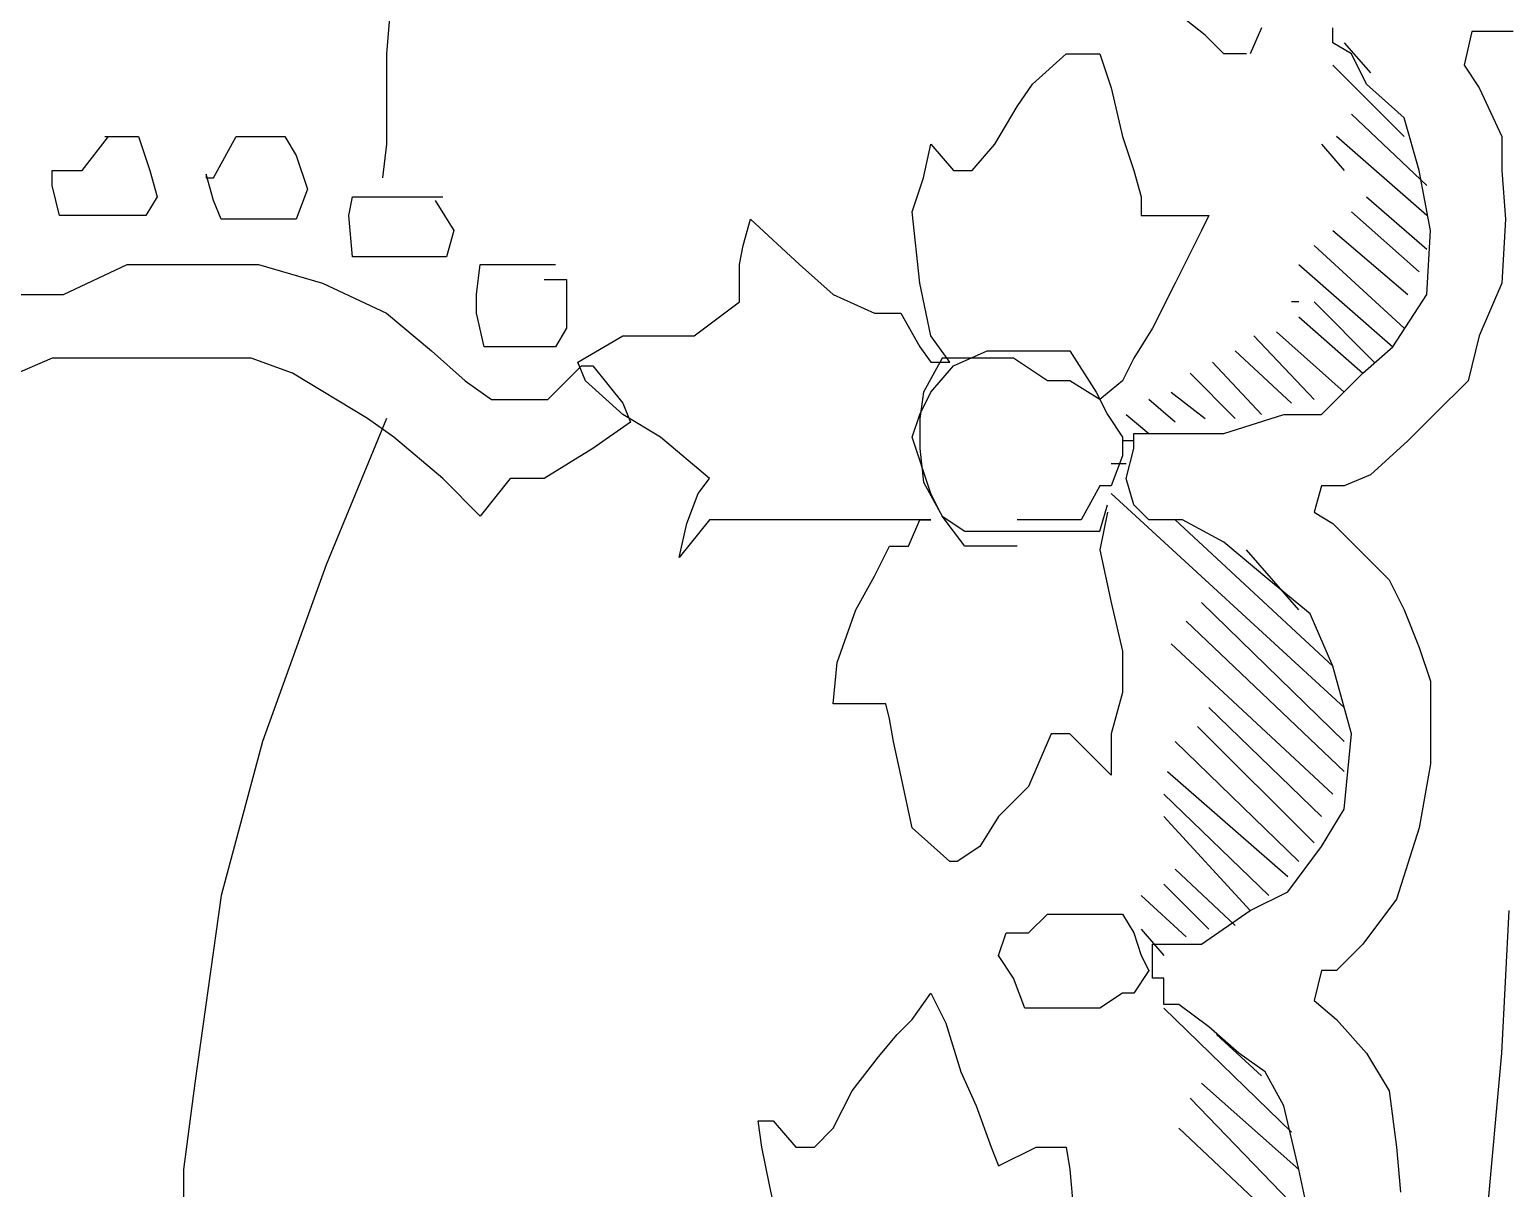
# Model space of a CAD drawing. Extents: x 729854 to 730444, y 4373781 to 4374808.
# Drawn here: x 729879.18 to 729883.115, y 4374642.97 to 4374646.055 of the extents above; entities that cross this region are included whole.
import ezdxf

# ---------------------------------------------------------------- set-up
doc = ezdxf.new("R2010")
doc.units = 0
doc.layers.get('0').update_dxf_attribs({"linetype": 'CONTINUOUS'})

msp = doc.modelspace()

# ---------------------------------------------------------------- linework, layer by layer
at = {"color": 0, "linetype": 'CONTINUOUS'}
for p, q in [((729880.15, 4374646.22), (729880.13, 4374645.99)), ((729880.15, 4374646.22), (729880.13, 4374645.99)), ((729882.31, 4374646.04), (729882.26, 4374646.08)), ((729882.31, 4374646.04), (729882.26, 4374646.08)), ((729882.46, 4374646.06), (729882.43, 4374645.99)), ((729882.46, 4374646.06), (729882.43, 4374645.99)), ((729882.65, 4374646.02), (729882.65, 4374646.06)), ((729882.65, 4374646.02), (729882.65, 4374646.06)), ((729882.36, 4374645.99), (729882.31, 4374646.04)), ((729882.36, 4374645.99), (729882.31, 4374646.04)), ((729883.02, 4374646.05), (729883, 4374645.96)), ((729883.02, 4374646.05), (729883, 4374645.96)), ((729883.06, 4374646.05), (729883.02, 4374646.05)), ((729883.06, 4374646.05), (729883.02, 4374646.05)), ((729883.13, 4374646.05), (729883.06, 4374646.05)), ((729883.13, 4374646.05), (729883.06, 4374646.05)), ((729880.13, 4374645.99), (729880.13, 4374645.85)), ((729880.13, 4374645.99), (729880.13, 4374645.85)), ((729881.85, 4374645.91), (729881.94, 4374645.99)), ((729881.85, 4374645.91), (729881.94, 4374645.99)), ((729881.94, 4374645.99), (729882, 4374645.99)), ((729881.94, 4374645.99), (729882, 4374645.99)), ((729882, 4374645.99), (729882.03, 4374645.99)), ((729882, 4374645.99), (729882.03, 4374645.99)), ((729882.03, 4374645.99), (729882.06, 4374645.9)), ((729882.03, 4374645.99), (729882.06, 4374645.9)), ((729882.42, 4374645.99), (729882.36, 4374645.99)), ((729882.42, 4374645.99), (729882.36, 4374645.99)), ((729882.7, 4374645.99), (729882.65, 4374646.02)), ((729882.7, 4374645.99), (729882.65, 4374646.02)), ((729882.68, 4374646.02), (729882.75, 4374645.94)), ((729882.68, 4374646.02), (729882.75, 4374645.94)), ((729882.74, 4374645.91), (729882.7, 4374645.99)), ((729882.74, 4374645.91), (729882.7, 4374645.99)), ((729882.84, 4374645.77), (729882.65, 4374645.96)), ((729882.84, 4374645.77), (729882.65, 4374645.96)), ((729883, 4374645.96), (729883.04, 4374645.9)), ((729883, 4374645.96), (729883.04, 4374645.9)), ((729881.81, 4374645.85), (729881.85, 4374645.91)), ((729881.81, 4374645.85), (729881.85, 4374645.91)), ((729882.84, 4374645.82), (729882.74, 4374645.91)), ((729882.84, 4374645.82), (729882.74, 4374645.91)), ((729882.06, 4374645.9), (729882.09, 4374645.77)), ((729882.06, 4374645.9), (729882.09, 4374645.77)), ((729883.04, 4374645.9), (729883.1, 4374645.77)), ((729883.04, 4374645.9), (729883.1, 4374645.77)), ((729880.13, 4374645.85), (729880.13, 4374645.75)), ((729880.13, 4374645.85), (729880.13, 4374645.75)), ((729881.75, 4374645.75), (729881.81, 4374645.85)), ((729881.75, 4374645.75), (729881.81, 4374645.85)), ((729882.7, 4374645.83), (729882.9, 4374645.64)), ((729882.7, 4374645.83), (729882.9, 4374645.64)), ((729882.88, 4374645.68), (729882.84, 4374645.82)), ((729882.88, 4374645.68), (729882.84, 4374645.82)), ((729879.32, 4374645.68), (729879.39, 4374645.77)), ((729879.32, 4374645.68), (729879.39, 4374645.77)), ((729879.38, 4374645.77), (729879.47, 4374645.77)), ((729879.38, 4374645.77), (729879.47, 4374645.77)), ((729879.47, 4374645.77), (729879.5, 4374645.68)), ((729879.47, 4374645.77), (729879.5, 4374645.68)), ((729879.67, 4374645.66), (729879.73, 4374645.77)), ((729879.67, 4374645.66), (729879.73, 4374645.77)), ((729879.73, 4374645.77), (729879.79, 4374645.77)), ((729879.73, 4374645.77), (729879.79, 4374645.77)), ((729879.78, 4374645.77), (729879.86, 4374645.77)), ((729879.78, 4374645.77), (729879.86, 4374645.77)), ((729879.86, 4374645.77), (729879.89, 4374645.72)), ((729879.86, 4374645.77), (729879.89, 4374645.72)), ((729880.13, 4374645.75), (729880.12, 4374645.66)), ((729880.13, 4374645.75), (729880.12, 4374645.66)), ((729881.56, 4374645.66), (729881.58, 4374645.75)), ((729881.56, 4374645.66), (729881.58, 4374645.75)), ((729881.58, 4374645.75), (729881.64, 4374645.68)), ((729881.58, 4374645.75), (729881.64, 4374645.68)), ((729881.69, 4374645.68), (729881.75, 4374645.75)), ((729881.69, 4374645.68), (729881.75, 4374645.75)), ((729882.09, 4374645.77), (729882.12, 4374645.68)), ((729882.09, 4374645.77), (729882.12, 4374645.68)), ((729882.62, 4374645.75), (729882.68, 4374645.68)), ((729882.62, 4374645.75), (729882.68, 4374645.68)), ((729882.9, 4374645.56), (729882.66, 4374645.77)), ((729882.9, 4374645.56), (729882.66, 4374645.77)), ((729883.1, 4374645.77), (729883.1, 4374645.68)), ((729883.1, 4374645.77), (729883.1, 4374645.68)), ((729879.89, 4374645.72), (729879.92, 4374645.63)), ((729879.89, 4374645.72), (729879.92, 4374645.63)), ((729879.24, 4374645.64), (729879.24, 4374645.68)), ((729879.24, 4374645.68), (729879.26, 4374645.68)), ((729879.24, 4374645.64), (729879.24, 4374645.68)), ((729879.24, 4374645.68), (729879.26, 4374645.68)), ((729879.26, 4374645.68), (729879.32, 4374645.68)), ((729879.26, 4374645.68), (729879.32, 4374645.68)), ((729879.5, 4374645.68), (729879.52, 4374645.61)), ((729879.5, 4374645.68), (729879.52, 4374645.61)), ((729879.67, 4374645.6), (729879.65, 4374645.67)), ((729879.65, 4374645.67), (729879.65, 4374645.66)), ((729879.67, 4374645.6), (729879.65, 4374645.67)), ((729879.65, 4374645.67), (729879.65, 4374645.66)), ((729881.64, 4374645.68), (729881.69, 4374645.68)), ((729881.64, 4374645.68), (729881.69, 4374645.68)), ((729882.12, 4374645.68), (729882.14, 4374645.61)), ((729882.12, 4374645.68), (729882.14, 4374645.61)), ((729882.91, 4374645.52), (729882.88, 4374645.68)), ((729882.91, 4374645.52), (729882.88, 4374645.68)), ((729883.1, 4374645.68), (729883.11, 4374645.55)), ((729883.1, 4374645.68), (729883.11, 4374645.55)), ((729879.26, 4374645.56), (729879.24, 4374645.64)), ((729879.26, 4374645.56), (729879.24, 4374645.64)), ((729879.65, 4374645.66), (729879.67, 4374645.66)), ((729879.65, 4374645.66), (729879.67, 4374645.66)), ((729879.92, 4374645.63), (729879.89, 4374645.55)), ((729879.92, 4374645.63), (729879.89, 4374645.55)), ((729881.53, 4374645.57), (729881.56, 4374645.66)), ((729881.53, 4374645.57), (729881.56, 4374645.66)), ((729879.52, 4374645.61), (729879.49, 4374645.56)), ((729879.52, 4374645.61), (729879.49, 4374645.56)), ((729879.69, 4374645.55), (729879.67, 4374645.6)), ((729879.69, 4374645.55), (729879.67, 4374645.6)), ((729880.03, 4374645.56), (729880.04, 4374645.61)), ((729880.03, 4374645.56), (729880.04, 4374645.61)), ((729880.04, 4374645.61), (729880.09, 4374645.61)), ((729880.04, 4374645.61), (729880.09, 4374645.61)), ((729880.09, 4374645.61), (729880.14, 4374645.61)), ((729880.09, 4374645.61), (729880.14, 4374645.61)), ((729880.14, 4374645.61), (729880.18, 4374645.61)), ((729880.14, 4374645.61), (729880.18, 4374645.61)), ((729880.18, 4374645.61), (729880.2, 4374645.61)), ((729880.18, 4374645.61), (729880.2, 4374645.61)), ((729880.2, 4374645.61), (729880.28, 4374645.61)), ((729880.2, 4374645.61), (729880.28, 4374645.61)), ((729880.26, 4374645.6), (729880.31, 4374645.52)), ((729880.26, 4374645.6), (729880.31, 4374645.52)), ((729882.14, 4374645.61), (729882.14, 4374645.56)), ((729882.14, 4374645.61), (729882.14, 4374645.56)), ((729882.74, 4374645.61), (729882.9, 4374645.47)), ((729882.74, 4374645.61), (729882.9, 4374645.47)), ((729879.32, 4374645.56), (729879.26, 4374645.56)), ((729879.32, 4374645.56), (729879.26, 4374645.56)), ((729879.38, 4374645.56), (729879.32, 4374645.56)), ((729879.38, 4374645.56), (729879.32, 4374645.56)), ((729879.44, 4374645.56), (729879.38, 4374645.56)), ((729879.44, 4374645.56), (729879.38, 4374645.56)), ((729879.49, 4374645.56), (729879.44, 4374645.56)), ((729879.49, 4374645.56), (729879.44, 4374645.56)), ((729879.75, 4374645.55), (729879.69, 4374645.55)), ((729879.75, 4374645.55), (729879.69, 4374645.55)), ((729879.82, 4374645.55), (729879.75, 4374645.55)), ((729879.82, 4374645.55), (729879.75, 4374645.55)), ((729879.89, 4374645.55), (729879.82, 4374645.55)), ((729879.89, 4374645.55), (729879.82, 4374645.55)), ((729880.04, 4374645.45), (729880.03, 4374645.56)), ((729880.04, 4374645.45), (729880.03, 4374645.56)), ((729881.08, 4374645.48), (729881.1, 4374645.55)), ((729881.08, 4374645.48), (729881.1, 4374645.55)), ((729881.1, 4374645.55), (729881.23, 4374645.43)), ((729881.1, 4374645.55), (729881.23, 4374645.43)), ((729881.55, 4374645.38), (729881.53, 4374645.57)), ((729881.55, 4374645.38), (729881.53, 4374645.57)), ((729882.14, 4374645.56), (729882.24, 4374645.56)), ((729882.14, 4374645.56), (729882.24, 4374645.56)), ((729882.24, 4374645.56), (729882.32, 4374645.56)), ((729882.24, 4374645.56), (729882.32, 4374645.56)), ((729882.32, 4374645.56), (729882.3, 4374645.52)), ((729882.32, 4374645.56), (729882.3, 4374645.52)), ((729882.88, 4374645.41), (729882.7, 4374645.57)), ((729882.88, 4374645.41), (729882.7, 4374645.57)), ((729883.11, 4374645.55), (729883.1, 4374645.38)), ((729883.11, 4374645.55), (729883.1, 4374645.38)), ((729880.31, 4374645.52), (729880.29, 4374645.45)), ((729880.31, 4374645.52), (729880.29, 4374645.45)), ((729882.3, 4374645.52), (729882.23, 4374645.38)), ((729882.3, 4374645.52), (729882.23, 4374645.38)), ((729882.65, 4374645.52), (729882.85, 4374645.35)), ((729882.65, 4374645.52), (729882.85, 4374645.35)), ((729882.9, 4374645.35), (729882.91, 4374645.52)), ((729882.9, 4374645.35), (729882.91, 4374645.52)), ((729881.07, 4374645.43), (729881.08, 4374645.48)), ((729881.07, 4374645.43), (729881.08, 4374645.48)), ((729882.84, 4374645.26), (729882.6, 4374645.48)), ((729882.84, 4374645.26), (729882.6, 4374645.48)), ((729880.07, 4374645.45), (729880.04, 4374645.45)), ((729880.07, 4374645.45), (729880.04, 4374645.45)), ((729880.13, 4374645.45), (729880.07, 4374645.45)), ((729880.13, 4374645.45), (729880.07, 4374645.45)), ((729880.2, 4374645.45), (729880.13, 4374645.45)), ((729880.2, 4374645.45), (729880.13, 4374645.45)), ((729880.26, 4374645.45), (729880.2, 4374645.45)), ((729880.26, 4374645.45), (729880.2, 4374645.45)), ((729880.29, 4374645.45), (729880.26, 4374645.45)), ((729880.29, 4374645.45), (729880.26, 4374645.45)), ((729879.27, 4374645.35), (729879.44, 4374645.43)), ((729879.27, 4374645.35), (729879.44, 4374645.43)), ((729879.44, 4374645.43), (729879.64, 4374645.43)), ((729879.44, 4374645.43), (729879.64, 4374645.43)), ((729879.64, 4374645.43), (729879.79, 4374645.43)), ((729879.64, 4374645.43), (729879.79, 4374645.43)), ((729879.79, 4374645.43), (729879.96, 4374645.38)), ((729879.79, 4374645.43), (729879.96, 4374645.38)), ((729880.37, 4374645.35), (729880.38, 4374645.43)), ((729880.37, 4374645.35), (729880.38, 4374645.43)), ((729880.38, 4374645.43), (729880.43, 4374645.43)), ((729880.38, 4374645.43), (729880.43, 4374645.43)), ((729880.43, 4374645.43), (729880.48, 4374645.43)), ((729880.43, 4374645.43), (729880.48, 4374645.43)), ((729880.48, 4374645.43), (729880.58, 4374645.43)), ((729880.48, 4374645.43), (729880.58, 4374645.43)), ((729881.07, 4374645.33), (729881.07, 4374645.43)), ((729881.07, 4374645.33), (729881.07, 4374645.43)), ((729881.23, 4374645.43), (729881.32, 4374645.35)), ((729881.23, 4374645.43), (729881.32, 4374645.35)), ((729882.56, 4374645.43), (729882.81, 4374645.21)), ((729882.56, 4374645.43), (729882.81, 4374645.21)), ((729879.96, 4374645.38), (729880.13, 4374645.3)), ((729879.96, 4374645.38), (729880.13, 4374645.3)), ((729880.55, 4374645.39), (729880.61, 4374645.39)), ((729880.55, 4374645.39), (729880.61, 4374645.39)), ((729880.61, 4374645.39), (729880.61, 4374645.26)), ((729880.61, 4374645.39), (729880.61, 4374645.26)), ((729881.58, 4374645.24), (729881.55, 4374645.38)), ((729881.58, 4374645.24), (729881.55, 4374645.38)), ((729882.23, 4374645.38), (729882.17, 4374645.26)), ((729882.23, 4374645.38), (729882.17, 4374645.26)), ((729883.1, 4374645.38), (729883.04, 4374645.24)), ((729883.1, 4374645.38), (729883.04, 4374645.24)), ((729879.08, 4374645.35), (729879.27, 4374645.35)), ((729879.08, 4374645.35), (729879.27, 4374645.35)), ((729880.37, 4374645.3), (729880.37, 4374645.35)), ((729880.37, 4374645.3), (729880.37, 4374645.35)), ((729880.95, 4374645.24), (729881.07, 4374645.33)), ((729880.95, 4374645.24), (729881.07, 4374645.33)), ((729881.32, 4374645.35), (729881.43, 4374645.3)), ((729881.32, 4374645.35), (729881.43, 4374645.3)), ((729882.56, 4374645.33), (729882.54, 4374645.33)), ((729882.56, 4374645.33), (729882.54, 4374645.33)), ((729882.76, 4374645.17), (729882.6, 4374645.33)), ((729882.76, 4374645.17), (729882.6, 4374645.33)), ((729882.81, 4374645.21), (729882.9, 4374645.35)), ((729882.81, 4374645.21), (729882.9, 4374645.35)), ((729880.13, 4374645.3), (729880.25, 4374645.2)), ((729880.13, 4374645.3), (729880.25, 4374645.2)), ((729880.39, 4374645.21), (729880.37, 4374645.3)), ((729880.39, 4374645.21), (729880.37, 4374645.3)), ((729881.43, 4374645.3), (729881.5, 4374645.3)), ((729881.43, 4374645.3), (729881.5, 4374645.3)), ((729881.5, 4374645.3), (729881.55, 4374645.21)), ((729881.5, 4374645.3), (729881.55, 4374645.21)), ((729882.56, 4374645.29), (729882.73, 4374645.14)), ((729882.56, 4374645.29), (729882.73, 4374645.14)), ((729880.61, 4374645.26), (729880.58, 4374645.21)), ((729880.61, 4374645.26), (729880.58, 4374645.21)), ((729880.64, 4374645.17), (729880.76, 4374645.24)), ((729880.64, 4374645.17), (729880.76, 4374645.24)), ((729880.76, 4374645.24), (729880.87, 4374645.24)), ((729880.76, 4374645.24), (729880.87, 4374645.24)), ((729880.87, 4374645.24), (729880.95, 4374645.24)), ((729880.87, 4374645.24), (729880.95, 4374645.24)), ((729881.63, 4374645.17), (729881.58, 4374645.24)), ((729881.63, 4374645.17), (729881.58, 4374645.24)), ((729882.17, 4374645.26), (729882.12, 4374645.18)), ((729882.17, 4374645.26), (729882.12, 4374645.18)), ((729882.44, 4374645.24), (729882.6, 4374645.07)), ((729882.44, 4374645.24), (729882.6, 4374645.07)), ((729882.68, 4374645.09), (729882.5, 4374645.25)), ((729882.68, 4374645.09), (729882.5, 4374645.25)), ((729883.04, 4374645.24), (729883.01, 4374645.12)), ((729883.04, 4374645.24), (729883.01, 4374645.12)), ((729880.25, 4374645.2), (729880.34, 4374645.12)), ((729880.25, 4374645.2), (729880.34, 4374645.12)), ((729880.45, 4374645.21), (729880.39, 4374645.21)), ((729880.45, 4374645.21), (729880.39, 4374645.21)), ((729880.51, 4374645.21), (729880.45, 4374645.21)), ((729880.51, 4374645.21), (729880.45, 4374645.21)), ((729880.58, 4374645.21), (729880.51, 4374645.21)), ((729880.58, 4374645.21), (729880.51, 4374645.21)), ((729881.55, 4374645.21), (729881.58, 4374645.17)), ((729881.55, 4374645.21), (729881.58, 4374645.17)), ((729881.64, 4374645.16), (729881.73, 4374645.2)), ((729881.64, 4374645.16), (729881.73, 4374645.2)), ((729881.73, 4374645.2), (729881.81, 4374645.2)), ((729881.73, 4374645.2), (729881.81, 4374645.2)), ((729881.81, 4374645.2), (729881.89, 4374645.2)), ((729881.81, 4374645.2), (729881.89, 4374645.2)), ((729881.89, 4374645.2), (729881.95, 4374645.2)), ((729881.89, 4374645.2), (729881.95, 4374645.2)), ((729881.95, 4374645.2), (729882.02, 4374645.09)), ((729881.95, 4374645.2), (729882.02, 4374645.09)), ((729882.54, 4374645.06), (729882.39, 4374645.2)), ((729882.54, 4374645.06), (729882.39, 4374645.2)), ((729882.73, 4374645.14), (729882.81, 4374645.21)), ((729882.73, 4374645.14), (729882.81, 4374645.21)), ((729879.24, 4374645.18), (729879.03, 4374645.09)), ((729879.24, 4374645.18), (729879.03, 4374645.09)), ((729879.41, 4374645.18), (729879.24, 4374645.18)), ((729879.41, 4374645.18), (729879.24, 4374645.18)), ((729879.58, 4374645.18), (729879.41, 4374645.18)), ((729879.58, 4374645.18), (729879.41, 4374645.18)), ((729879.77, 4374645.18), (729879.58, 4374645.18)), ((729879.77, 4374645.18), (729879.58, 4374645.18)), ((729879.88, 4374645.14), (729879.77, 4374645.18)), ((729879.88, 4374645.14), (729879.77, 4374645.18)), ((729880.56, 4374645.07), (729880.65, 4374645.16)), ((729880.56, 4374645.07), (729880.65, 4374645.16)), ((729880.66, 4374645.12), (729880.64, 4374645.17)), ((729880.66, 4374645.12), (729880.64, 4374645.17)), ((729880.65, 4374645.16), (729880.68, 4374645.16)), ((729880.65, 4374645.16), (729880.68, 4374645.16)), ((729880.68, 4374645.16), (729880.76, 4374645.06)), ((729880.68, 4374645.16), (729880.76, 4374645.06)), ((729881.61, 4374645.18), (729881.56, 4374645.09)), ((729881.61, 4374645.18), (729881.56, 4374645.09)), ((729881.58, 4374645.17), (729881.63, 4374645.17)), ((729881.58, 4374645.17), (729881.63, 4374645.17)), ((729881.58, 4374645.09), (729881.64, 4374645.16)), ((729881.58, 4374645.09), (729881.64, 4374645.16)), ((729881.67, 4374645.18), (729881.61, 4374645.18)), ((729881.67, 4374645.18), (729881.61, 4374645.18)), ((729881.8, 4374645.18), (729881.67, 4374645.18)), ((729881.8, 4374645.18), (729881.67, 4374645.18)), ((729881.89, 4374645.12), (729881.8, 4374645.18)), ((729881.89, 4374645.12), (729881.8, 4374645.18)), ((729882.12, 4374645.18), (729882.09, 4374645.12)), ((729882.12, 4374645.18), (729882.09, 4374645.12)), ((729882.33, 4374645.17), (729882.46, 4374645.03)), ((729882.33, 4374645.17), (729882.46, 4374645.03)), ((729880.08, 4374645.02), (729879.88, 4374645.14)), ((729880.08, 4374645.02), (729879.88, 4374645.14)), ((729880.34, 4374645.12), (729880.41, 4374645.07)), ((729880.34, 4374645.12), (729880.41, 4374645.07)), ((729880.76, 4374645.03), (729880.66, 4374645.12)), ((729880.76, 4374645.03), (729880.66, 4374645.12)), ((729881.95, 4374645.12), (729881.89, 4374645.12)), ((729881.95, 4374645.12), (729881.89, 4374645.12)), ((729882.03, 4374645.07), (729881.95, 4374645.12)), ((729882.03, 4374645.07), (729881.95, 4374645.12)), ((729882.09, 4374645.12), (729882.03, 4374645.07)), ((729882.09, 4374645.12), (729882.03, 4374645.07)), ((729882.39, 4374645.02), (729882.27, 4374645.14)), ((729882.39, 4374645.02), (729882.27, 4374645.14)), ((729882.62, 4374645.03), (729882.73, 4374645.14)), ((729882.62, 4374645.03), (729882.73, 4374645.14)), ((729883.01, 4374645.12), (729882.92, 4374645.03)), ((729883.01, 4374645.12), (729882.92, 4374645.03)), ((729881.56, 4374645.09), (729881.55, 4374645.02)), ((729881.55, 4374645.03), (729881.58, 4374645.09)), ((729881.56, 4374645.09), (729881.55, 4374645.02)), ((729881.55, 4374645.03), (729881.58, 4374645.09)), ((729882.02, 4374645.09), (729882.05, 4374645.03)), ((729882.02, 4374645.09), (729882.05, 4374645.03)), ((729882.22, 4374645.09), (729882.31, 4374645.02)), ((729882.22, 4374645.09), (729882.31, 4374645.02)), ((729880.41, 4374645.07), (729880.49, 4374645.07)), ((729880.41, 4374645.07), (729880.49, 4374645.07)), ((729880.49, 4374645.07), (729880.56, 4374645.07)), ((729880.49, 4374645.07), (729880.56, 4374645.07)), ((729880.76, 4374645.06), (729880.78, 4374645.01)), ((729880.76, 4374645.06), (729880.78, 4374645.01)), ((729882.23, 4374645.01), (729882.16, 4374645.07)), ((729882.23, 4374645.01), (729882.16, 4374645.07)), ((729880.13, 4374645.02), (729879.97, 4374644.63)), ((729880.13, 4374645.02), (729879.97, 4374644.63)), ((729880.15, 4374644.97), (729880.08, 4374645.02)), ((729880.15, 4374644.97), (729880.08, 4374645.02)), ((729880.78, 4374645.01), (729880.68, 4374644.94)), ((729880.78, 4374645.01), (729880.68, 4374644.94)), ((729880.86, 4374644.97), (729880.76, 4374645.03)), ((729880.86, 4374644.97), (729880.76, 4374645.03)), ((729881.53, 4374644.97), (729881.55, 4374645.03)), ((729881.53, 4374644.97), (729881.55, 4374645.03)), ((729881.55, 4374645.02), (729881.55, 4374644.94)), ((729881.55, 4374645.02), (729881.55, 4374644.94)), ((729882.05, 4374645.03), (729882.09, 4374644.97)), ((729882.05, 4374645.03), (729882.09, 4374644.97)), ((729882.1, 4374645.03), (729882.16, 4374644.98)), ((729882.1, 4374645.03), (729882.16, 4374644.98)), ((729882.36, 4374644.98), (729882.52, 4374645.03)), ((729882.36, 4374644.98), (729882.52, 4374645.03)), ((729882.52, 4374645.03), (729882.62, 4374645.03)), ((729882.52, 4374645.03), (729882.62, 4374645.03)), ((729882.92, 4374645.03), (729882.85, 4374644.96)), ((729882.92, 4374645.03), (729882.85, 4374644.96)), ((729880.28, 4374644.86), (729880.15, 4374644.97)), ((729880.28, 4374644.86), (729880.15, 4374644.97)), ((729880.99, 4374644.86), (729880.86, 4374644.97)), ((729880.99, 4374644.86), (729880.86, 4374644.97)), ((729881.58, 4374644.82), (729881.53, 4374644.97)), ((729881.58, 4374644.82), (729881.53, 4374644.97)), ((729882.09, 4374644.97), (729882.09, 4374644.92)), ((729882.09, 4374644.97), (729882.09, 4374644.92)), ((729882.12, 4374644.96), (729882.09, 4374644.96)), ((729882.12, 4374644.96), (729882.09, 4374644.96)), ((729882.12, 4374644.94), (729882.12, 4374644.98)), ((729882.12, 4374644.98), (729882.17, 4374644.98)), ((729882.12, 4374644.94), (729882.12, 4374644.98)), ((729882.12, 4374644.98), (729882.17, 4374644.98)), ((729882.17, 4374644.98), (729882.36, 4374644.98)), ((729882.17, 4374644.98), (729882.36, 4374644.98)), ((729882.85, 4374644.96), (729882.75, 4374644.87)), ((729882.85, 4374644.96), (729882.75, 4374644.87)), ((729880.68, 4374644.94), (729880.55, 4374644.86)), ((729880.68, 4374644.94), (729880.55, 4374644.86)), ((729881.55, 4374644.94), (729881.56, 4374644.85)), ((729881.55, 4374644.94), (729881.56, 4374644.85)), ((729882.09, 4374644.92), (729882.06, 4374644.84)), ((729882.09, 4374644.92), (729882.06, 4374644.84)), ((729882.1, 4374644.86), (729882.12, 4374644.94)), ((729882.1, 4374644.86), (729882.12, 4374644.94)), ((729882.06, 4374644.9), (729882.1, 4374644.9)), ((729882.06, 4374644.9), (729882.1, 4374644.9)), ((729880.38, 4374644.76), (729880.28, 4374644.86)), ((729880.38, 4374644.76), (729880.28, 4374644.86)), ((729880.46, 4374644.86), (729880.38, 4374644.76)), ((729880.46, 4374644.86), (729880.38, 4374644.76)), ((729880.55, 4374644.86), (729880.46, 4374644.86)), ((729880.55, 4374644.86), (729880.46, 4374644.86)), ((729880.96, 4374644.82), (729880.99, 4374644.86)), ((729880.96, 4374644.82), (729880.99, 4374644.86)), ((729881.56, 4374644.85), (729881.61, 4374644.76)), ((729881.56, 4374644.85), (729881.61, 4374644.76)), ((729882.03, 4374644.84), (729881.98, 4374644.75)), ((729882.03, 4374644.84), (729881.98, 4374644.75)), ((729882.06, 4374644.84), (729882.03, 4374644.84)), ((729882.06, 4374644.84), (729882.03, 4374644.84)), ((729882.12, 4374644.79), (729882.1, 4374644.86)), ((729882.12, 4374644.79), (729882.1, 4374644.86)), ((729882.62, 4374644.84), (729882.6, 4374644.77)), ((729882.62, 4374644.84), (729882.6, 4374644.77)), ((729882.68, 4374644.84), (729882.62, 4374644.84)), ((729882.68, 4374644.84), (729882.62, 4374644.84)), ((729882.75, 4374644.87), (729882.68, 4374644.84)), ((729882.75, 4374644.87), (729882.68, 4374644.84)), ((729880.93, 4374644.74), (729880.96, 4374644.82)), ((729880.93, 4374644.74), (729880.96, 4374644.82)), ((729881.61, 4374644.76), (729881.58, 4374644.82)), ((729881.61, 4374644.76), (729881.58, 4374644.82)), ((729882.68, 4374644.25), (729882.06, 4374644.82)), ((729882.68, 4374644.25), (729882.06, 4374644.82)), ((729882.03, 4374644.72), (729882.05, 4374644.79)), ((729882.03, 4374644.72), (729882.05, 4374644.79)), ((729882.05, 4374644.77), (729882.03, 4374644.67)), ((729882.05, 4374644.77), (729882.03, 4374644.67)), ((729882.16, 4374644.75), (729882.12, 4374644.79)), ((729882.16, 4374644.75), (729882.12, 4374644.79)), ((729882.6, 4374644.77), (729882.65, 4374644.74)), ((729882.6, 4374644.77), (729882.65, 4374644.74)), ((729880.99, 4374644.75), (729880.91, 4374644.65)), ((729880.99, 4374644.75), (729880.91, 4374644.65)), ((729880.91, 4374644.65), (729880.93, 4374644.74)), ((729880.91, 4374644.65), (729880.93, 4374644.74)), ((729881.07, 4374644.75), (729880.99, 4374644.75)), ((729881.07, 4374644.75), (729880.99, 4374644.75)), ((729881.3, 4374644.75), (729881.07, 4374644.75)), ((729881.3, 4374644.75), (729881.07, 4374644.75)), ((729881.4, 4374644.75), (729881.3, 4374644.75)), ((729881.4, 4374644.75), (729881.3, 4374644.75)), ((729881.5, 4374644.75), (729881.4, 4374644.75)), ((729881.5, 4374644.75), (729881.4, 4374644.75)), ((729881.58, 4374644.75), (729881.5, 4374644.75)), ((729881.58, 4374644.75), (729881.5, 4374644.75)), ((729881.52, 4374644.68), (729881.55, 4374644.75)), ((729881.52, 4374644.68), (729881.55, 4374644.75)), ((729881.55, 4374644.75), (729881.58, 4374644.75)), ((729881.55, 4374644.75), (729881.58, 4374644.75)), ((729881.61, 4374644.76), (729881.67, 4374644.72)), ((729881.67, 4374644.68), (729881.61, 4374644.76)), ((729881.61, 4374644.76), (729881.67, 4374644.72)), ((729881.67, 4374644.68), (729881.61, 4374644.76)), ((729881.86, 4374644.75), (729881.81, 4374644.75)), ((729881.86, 4374644.75), (729881.81, 4374644.75)), ((729881.89, 4374644.75), (729881.86, 4374644.75)), ((729881.89, 4374644.75), (729881.86, 4374644.75)), ((729881.94, 4374644.75), (729881.89, 4374644.75)), ((729881.94, 4374644.75), (729881.89, 4374644.75)), ((729881.98, 4374644.75), (729881.94, 4374644.75)), ((729881.98, 4374644.75), (729881.94, 4374644.75)), ((729882.25, 4374644.75), (729882.16, 4374644.75)), ((729882.25, 4374644.75), (729882.16, 4374644.75)), ((729882.23, 4374644.75), (729882.65, 4374644.36)), ((729882.23, 4374644.75), (729882.65, 4374644.36)), ((729882.36, 4374644.69), (729882.25, 4374644.75)), ((729882.36, 4374644.69), (729882.25, 4374644.75)), ((729882.65, 4374644.74), (729882.71, 4374644.68)), ((729882.65, 4374644.74), (729882.71, 4374644.68)), ((729881.67, 4374644.72), (729881.76, 4374644.72)), ((729881.67, 4374644.72), (729881.76, 4374644.72)), ((729881.76, 4374644.72), (729881.85, 4374644.72)), ((729881.76, 4374644.72), (729881.85, 4374644.72)), ((729881.85, 4374644.72), (729881.97, 4374644.72)), ((729881.85, 4374644.72), (729881.97, 4374644.72)), ((729881.97, 4374644.72), (729882.03, 4374644.72)), ((729881.97, 4374644.72), (729882.03, 4374644.72)), ((729882.48, 4374644.59), (729882.36, 4374644.69)), ((729882.48, 4374644.59), (729882.36, 4374644.69)), ((729881.43, 4374644.6), (729881.47, 4374644.68)), ((729881.43, 4374644.6), (729881.47, 4374644.68)), ((729881.47, 4374644.68), (729881.52, 4374644.68)), ((729881.47, 4374644.68), (729881.52, 4374644.68)), ((729881.75, 4374644.68), (729881.67, 4374644.68)), ((729881.75, 4374644.68), (729881.67, 4374644.68)), ((729881.81, 4374644.68), (729881.75, 4374644.68)), ((729881.81, 4374644.68), (729881.75, 4374644.68)), ((729882.03, 4374644.67), (729882.06, 4374644.53)), ((729882.03, 4374644.67), (729882.06, 4374644.53)), ((729882.56, 4374644.51), (729882.42, 4374644.67)), ((729882.56, 4374644.51), (729882.42, 4374644.67)), ((729882.71, 4374644.68), (729882.8, 4374644.59)), ((729882.71, 4374644.68), (729882.8, 4374644.59)), ((729879.97, 4374644.63), (729879.8, 4374644.16)), ((729879.97, 4374644.63), (729879.8, 4374644.16)), ((729881.38, 4374644.51), (729881.43, 4374644.6)), ((729881.38, 4374644.51), (729881.43, 4374644.6)), ((729882.59, 4374644.5), (729882.48, 4374644.59)), ((729882.59, 4374644.5), (729882.48, 4374644.59)), ((729882.8, 4374644.59), (729882.84, 4374644.51)), ((729882.8, 4374644.59), (729882.84, 4374644.51)), ((729882.06, 4374644.53), (729882.09, 4374644.4)), ((729882.06, 4374644.53), (729882.09, 4374644.4)), ((729882.3, 4374644.53), (729882.68, 4374644.16)), ((729882.3, 4374644.53), (729882.68, 4374644.16)), ((729881.33, 4374644.37), (729881.38, 4374644.51)), ((729881.33, 4374644.37), (729881.38, 4374644.51)), ((729882.65, 4374644.36), (729882.59, 4374644.5)), ((729882.65, 4374644.36), (729882.59, 4374644.5)), ((729882.84, 4374644.51), (729882.88, 4374644.41)), ((729882.84, 4374644.51), (729882.88, 4374644.41)), ((729882.68, 4374644.08), (729882.26, 4374644.48)), ((729882.68, 4374644.08), (729882.26, 4374644.48)), ((729882.22, 4374644.42), (729882.65, 4374644.02)), ((729882.22, 4374644.42), (729882.65, 4374644.02)), ((729882.88, 4374644.41), (729882.91, 4374644.32)), ((729882.88, 4374644.41), (729882.91, 4374644.32)), ((729881.32, 4374644.26), (729881.33, 4374644.37)), ((729881.32, 4374644.26), (729881.33, 4374644.37)), ((729882.09, 4374644.4), (729882.09, 4374644.29)), ((729882.09, 4374644.4), (729882.09, 4374644.29)), ((729882.7, 4374644.18), (729882.65, 4374644.36)), ((729882.7, 4374644.18), (729882.65, 4374644.36)), ((729882.09, 4374644.29), (729882.06, 4374644.18)), ((729882.09, 4374644.29), (729882.06, 4374644.18)), ((729882.91, 4374644.32), (729882.91, 4374644.22)), ((729882.91, 4374644.32), (729882.91, 4374644.22)), ((729881.41, 4374644.26), (729881.32, 4374644.26)), ((729881.41, 4374644.26), (729881.32, 4374644.26)), ((729881.46, 4374644.26), (729881.41, 4374644.26)), ((729881.46, 4374644.26), (729881.41, 4374644.26)), ((729881.47, 4374644.22), (729881.46, 4374644.26)), ((729881.47, 4374644.22), (729881.46, 4374644.26)), ((729882.62, 4374643.96), (729882.32, 4374644.25)), ((729882.62, 4374643.96), (729882.32, 4374644.25)), ((729881.48, 4374644.16), (729881.47, 4374644.22)), ((729881.48, 4374644.16), (729881.47, 4374644.22)), ((729882.91, 4374644.22), (729882.91, 4374644.1)), ((729882.91, 4374644.22), (729882.91, 4374644.1)), ((729881.9, 4374644.18), (729881.84, 4374644.04)), ((729881.9, 4374644.18), (729881.84, 4374644.04)), ((729881.95, 4374644.18), (729881.9, 4374644.18)), ((729881.95, 4374644.18), (729881.9, 4374644.18)), ((729882.02, 4374644.11), (729881.95, 4374644.18)), ((729882.02, 4374644.11), (729881.95, 4374644.18)), ((729882.06, 4374644.18), (729882.06, 4374644.14)), ((729882.06, 4374644.18), (729882.06, 4374644.14)), ((729882.29, 4374644.2), (729882.6, 4374643.89)), ((729882.29, 4374644.2), (729882.6, 4374643.89)), ((729882.68, 4374643.98), (729882.7, 4374644.18)), ((729882.68, 4374643.98), (729882.7, 4374644.18)), ((729879.8, 4374644.16), (729879.69, 4374643.75)), ((729879.8, 4374644.16), (729879.69, 4374643.75)), ((729881.5, 4374644.07), (729881.48, 4374644.16)), ((729881.5, 4374644.07), (729881.48, 4374644.16)), ((729882.06, 4374644.14), (729882.06, 4374644.07)), ((729882.06, 4374644.14), (729882.06, 4374644.07)), ((729882.56, 4374643.84), (729882.23, 4374644.16)), ((729882.56, 4374643.84), (729882.23, 4374644.16)), ((729882.06, 4374644.07), (729882.02, 4374644.11)), ((729882.06, 4374644.07), (729882.02, 4374644.11)), ((729882.91, 4374644.1), (729882.88, 4374643.93)), ((729882.91, 4374644.1), (729882.88, 4374643.93)), ((729881.53, 4374643.93), (729881.5, 4374644.07)), ((729881.53, 4374643.93), (729881.5, 4374644.07)), ((729882.21, 4374644.08), (729882.53, 4374643.8)), ((729882.21, 4374644.08), (729882.53, 4374643.8)), ((729881.84, 4374644.04), (729881.76, 4374643.96)), ((729881.84, 4374644.04), (729881.76, 4374643.96)), ((729882.48, 4374643.75), (729882.2, 4374644.02)), ((729882.48, 4374643.75), (729882.2, 4374644.02)), ((729882.62, 4374643.88), (729882.68, 4374643.98)), ((729882.62, 4374643.88), (729882.68, 4374643.98)), ((729881.76, 4374643.96), (729881.71, 4374643.88)), ((729881.76, 4374643.96), (729881.71, 4374643.88)), ((729882.2, 4374643.96), (729882.43, 4374643.71)), ((729882.2, 4374643.96), (729882.43, 4374643.71)), ((729881.63, 4374643.84), (729881.53, 4374643.93)), ((729881.63, 4374643.84), (729881.53, 4374643.93)), ((729882.88, 4374643.93), (729882.82, 4374643.74)), ((729882.88, 4374643.93), (729882.82, 4374643.74)), ((729881.71, 4374643.88), (729881.65, 4374643.84)), ((729881.71, 4374643.88), (729881.65, 4374643.84)), ((729882.53, 4374643.76), (729882.62, 4374643.88)), ((729882.53, 4374643.76), (729882.62, 4374643.88)), ((729881.65, 4374643.84), (729881.63, 4374643.84)), ((729881.65, 4374643.84), (729881.63, 4374643.84)), ((729882.39, 4374643.67), (729882.23, 4374643.82)), ((729882.39, 4374643.67), (729882.23, 4374643.82)), ((729882.2, 4374643.78), (729882.32, 4374643.66)), ((729882.2, 4374643.78), (729882.32, 4374643.66)), ((729879.69, 4374643.75), (729879.62, 4374643.25)), ((729879.69, 4374643.75), (729879.62, 4374643.25)), ((729882.26, 4374643.64), (729882.14, 4374643.75)), ((729882.26, 4374643.64), (729882.14, 4374643.75)), ((729882.43, 4374643.71), (729882.53, 4374643.76)), ((729882.43, 4374643.71), (729882.53, 4374643.76)), ((729882.82, 4374643.74), (729882.73, 4374643.62)), ((729882.82, 4374643.74), (729882.73, 4374643.62)), ((729881.84, 4374643.65), (729881.89, 4374643.7)), ((729881.84, 4374643.65), (729881.89, 4374643.7)), ((729881.89, 4374643.7), (729881.95, 4374643.7)), ((729881.89, 4374643.7), (729881.95, 4374643.7)), ((729881.95, 4374643.7), (729882.02, 4374643.7)), ((729881.95, 4374643.7), (729882.02, 4374643.7)), ((729882.02, 4374643.7), (729882.09, 4374643.7)), ((729882.02, 4374643.7), (729882.09, 4374643.7)), ((729882.09, 4374643.7), (729882.12, 4374643.65)), ((729882.09, 4374643.7), (729882.12, 4374643.65)), ((729882.3, 4374643.62), (729882.43, 4374643.71)), ((729882.3, 4374643.62), (729882.43, 4374643.71)), ((729883.1, 4374643.33), (729883.12, 4374643.71)), ((729883.1, 4374643.33), (729883.12, 4374643.71)), ((729882.14, 4374643.66), (729882.2, 4374643.59)), ((729882.14, 4374643.66), (729882.2, 4374643.59)), ((729881.76, 4374643.59), (729881.78, 4374643.65)), ((729881.76, 4374643.59), (729881.78, 4374643.65)), ((729881.78, 4374643.65), (729881.84, 4374643.65)), ((729881.78, 4374643.65), (729881.84, 4374643.65)), ((729882.12, 4374643.65), (729882.14, 4374643.59)), ((729882.12, 4374643.65), (729882.14, 4374643.59)), ((729881.8, 4374643.53), (729881.76, 4374643.59)), ((729881.8, 4374643.53), (729881.76, 4374643.59)), ((729882.14, 4374643.59), (729882.16, 4374643.55)), ((729882.14, 4374643.59), (729882.16, 4374643.55)), ((729882.17, 4374643.53), (729882.17, 4374643.62)), ((729882.17, 4374643.62), (729882.21, 4374643.62)), ((729882.17, 4374643.53), (729882.17, 4374643.62)), ((729882.17, 4374643.62), (729882.21, 4374643.62)), ((729882.21, 4374643.62), (729882.3, 4374643.62)), ((729882.21, 4374643.62), (729882.3, 4374643.62)), ((729882.73, 4374643.62), (729882.66, 4374643.55)), ((729882.73, 4374643.62), (729882.66, 4374643.55)), ((729882.16, 4374643.55), (729882.12, 4374643.49)), ((729882.16, 4374643.55), (729882.12, 4374643.49)), ((729882.62, 4374643.55), (729882.6, 4374643.47)), ((729882.62, 4374643.55), (729882.6, 4374643.47)), ((729882.66, 4374643.55), (729882.62, 4374643.55)), ((729882.66, 4374643.55), (729882.62, 4374643.55)), ((729881.83, 4374643.45), (729881.8, 4374643.53)), ((729881.83, 4374643.45), (729881.8, 4374643.53)), ((729882.2, 4374643.53), (729882.17, 4374643.53)), ((729882.2, 4374643.53), (729882.17, 4374643.53)), ((729882.2, 4374643.46), (729882.2, 4374643.53)), ((729882.2, 4374643.46), (729882.2, 4374643.53)), ((729881.53, 4374643.42), (729881.58, 4374643.49)), ((729881.53, 4374643.42), (729881.58, 4374643.49)), ((729881.58, 4374643.49), (729881.62, 4374643.41)), ((729881.58, 4374643.49), (729881.62, 4374643.41)), ((729882.09, 4374643.49), (729882.03, 4374643.45)), ((729882.09, 4374643.49), (729882.03, 4374643.45)), ((729882.12, 4374643.49), (729882.09, 4374643.49)), ((729882.12, 4374643.49), (729882.09, 4374643.49)), ((729882.6, 4374643.47), (729882.66, 4374643.42)), ((729882.6, 4374643.47), (729882.66, 4374643.42)), ((729881.89, 4374643.45), (729881.83, 4374643.45)), ((729881.89, 4374643.45), (729881.83, 4374643.45)), ((729881.95, 4374643.45), (729881.89, 4374643.45)), ((729881.95, 4374643.45), (729881.89, 4374643.45)), ((729882, 4374643.45), (729881.95, 4374643.45)), ((729882, 4374643.45), (729881.95, 4374643.45)), ((729882.03, 4374643.45), (729882, 4374643.45)), ((729882.03, 4374643.45), (729882, 4374643.45)), ((729882.24, 4374643.46), (729882.2, 4374643.46)), ((729882.24, 4374643.46), (729882.2, 4374643.46)), ((729882.2, 4374643.45), (729882.54, 4374643.12)), ((729882.2, 4374643.45), (729882.54, 4374643.12)), ((729882.32, 4374643.4), (729882.24, 4374643.46)), ((729882.32, 4374643.4), (729882.24, 4374643.46)), ((729881.49, 4374643.38), (729881.53, 4374643.42)), ((729881.49, 4374643.38), (729881.53, 4374643.42)), ((729881.62, 4374643.41), (729881.66, 4374643.28)), ((729881.62, 4374643.41), (729881.66, 4374643.28)), ((729882.4, 4374643.33), (729882.32, 4374643.4)), ((729882.4, 4374643.33), (729882.32, 4374643.4)), ((729882.66, 4374643.42), (729882.74, 4374643.33)), ((729882.66, 4374643.42), (729882.74, 4374643.33)), ((729881.44, 4374643.32), (729881.49, 4374643.38)), ((729881.44, 4374643.32), (729881.49, 4374643.38)), ((729882.46, 4374643.27), (729882.34, 4374643.38)), ((729882.46, 4374643.27), (729882.34, 4374643.38)), ((729881.37, 4374643.23), (729881.44, 4374643.32)), ((729881.37, 4374643.23), (729881.44, 4374643.32)), ((729882.47, 4374643.28), (729882.4, 4374643.33)), ((729882.47, 4374643.28), (729882.4, 4374643.33)), ((729882.74, 4374643.33), (729882.8, 4374643.23)), ((729882.74, 4374643.33), (729882.8, 4374643.23)), ((729883.06, 4374642.89), (729883.1, 4374643.33)), ((729883.06, 4374642.89), (729883.1, 4374643.33)), ((729881.66, 4374643.28), (729881.7, 4374643.19)), ((729881.66, 4374643.28), (729881.7, 4374643.19)), ((729882.52, 4374643.19), (729882.47, 4374643.28)), ((729882.52, 4374643.19), (729882.47, 4374643.28)), ((729879.62, 4374643.25), (729879.59, 4374643.02)), ((729879.62, 4374643.25), (729879.59, 4374643.02)), ((729881.32, 4374643.13), (729881.37, 4374643.23)), ((729881.32, 4374643.13), (729881.37, 4374643.23)), ((729882.56, 4374643.02), (729882.3, 4374643.25)), ((729882.56, 4374643.02), (729882.3, 4374643.25)), ((729882.8, 4374643.23), (729882.82, 4374643.08)), ((729882.8, 4374643.23), (729882.82, 4374643.08)), ((729881.7, 4374643.19), (729881.74, 4374643.08)), ((729881.7, 4374643.19), (729881.74, 4374643.08)), ((729882.27, 4374643.21), (729882.56, 4374642.91)), ((729882.27, 4374643.21), (729882.56, 4374642.91)), ((729882.56, 4374643.02), (729882.52, 4374643.19)), ((729882.56, 4374643.02), (729882.52, 4374643.19)), ((729881.12, 4374643.15), (729881.16, 4374643.15)), ((729881.13, 4374643.08), (729881.12, 4374643.15)), ((729881.12, 4374643.15), (729881.16, 4374643.15)), ((729881.13, 4374643.08), (729881.12, 4374643.15)), ((729881.16, 4374643.15), (729881.22, 4374643.08)), ((729881.16, 4374643.15), (729881.22, 4374643.08)), ((729881.27, 4374643.08), (729881.32, 4374643.13)), ((729881.27, 4374643.08), (729881.32, 4374643.13)), ((729882.56, 4374642.83), (729882.24, 4374643.13)), ((729882.56, 4374642.83), (729882.24, 4374643.13)), ((729881.15, 4374642.98), (729881.13, 4374643.08)), ((729881.15, 4374642.98), (729881.13, 4374643.08)), ((729881.22, 4374643.08), (729881.27, 4374643.08)), ((729881.22, 4374643.08), (729881.27, 4374643.08)), ((729881.74, 4374643.08), (729881.76, 4374643.03)), ((729881.74, 4374643.08), (729881.76, 4374643.03)), ((729881.76, 4374643.03), (729881.86, 4374643.08)), ((729881.76, 4374643.03), (729881.86, 4374643.08)), ((729881.86, 4374643.08), (729881.92, 4374643.08)), ((729881.86, 4374643.08), (729881.92, 4374643.08)), ((729881.92, 4374643.08), (729881.94, 4374643.08)), ((729881.92, 4374643.08), (729881.94, 4374643.08)), ((729881.94, 4374643.08), (729881.95, 4374643.02)), ((729881.94, 4374643.08), (729881.95, 4374643.02)), ((729882.82, 4374643.08), (729882.83, 4374642.96)), ((729882.82, 4374643.08), (729882.83, 4374642.96)), ((729879.59, 4374643.02), (729879.59, 4374642.87)), ((729879.59, 4374643.02), (729879.59, 4374642.87)), ((729881.95, 4374643.02), (729881.96, 4374642.91)), ((729881.95, 4374643.02), (729881.96, 4374642.91)), ((729882.6, 4374642.83), (729882.56, 4374643.02)), ((729882.6, 4374642.83), (729882.56, 4374643.02)), ((729881.19, 4374642.79), (729881.15, 4374642.98)), ((729881.19, 4374642.79), (729881.15, 4374642.98))]:
    msp.add_line(p, q, dxfattribs=at)
msp.add_point((729882.16, 4374643.55), dxfattribs=at)
msp.add_point((729882.16, 4374643.55), dxfattribs=at)

# ---------------------------------------------------------------- meshes
mesh = msp.add_polyface(dxfattribs=at)
corners = [(730162.5, 4373781), (729854.5, 4374807.5), (730444, 4373781), (730444, 4374807.5), (729854.5, 4373781)]
mesh.append_faces([[corners[k] for k in face] for face in [(0, 1, 4), (1, 0, 2, 3)]], dxfattribs={"vtx0": -1, "color": 0})
mesh = msp.add_polyface(dxfattribs=at)
corners = [(730145.58, 4374621), (730145.58, 4374801.5), (729864.5, 4374801.5), (729864.5, 4374621)]
mesh.append_faces([[corners[k] for k in face] for face in [(0, 1, 2, 3)]], dxfattribs={"color": 0})

doc.saveas('drawing.dxf')
